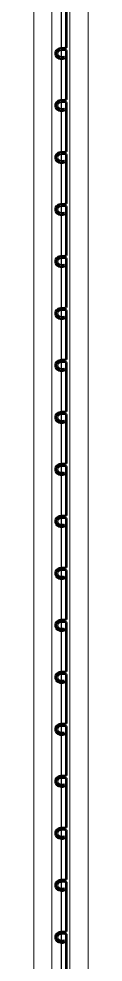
# Model space of a CAD drawing. Header units: millimetres. Extents: x 4754612 to 5801174, y 2368242 to 2777223.
# Drawn here: x 5508701 to 5508776, y 2421850 to 2423145 of the extents above; entities that cross this region are included whole.
import ezdxf

# ---------------------------------------------------------------- set-up
doc = ezdxf.new("R2010")
doc.units = ezdxf.units.MM
doc.header["$LTSCALE"] = 1000
doc.linetypes.add('CEN', pattern=[6.2, 6, -0.1, 0, -0.1])
for name, color, linetype in [('253', 253, 'Continuous'), ('A-중심선', 10, 'CEN'), ('DOOR', 4, 'Continuous'), ('HAT', 252, 'Continuous')]:
    doc.layers.add(name, color=color, linetype=linetype)

# ---------------------------------------------------------------- blocks, each defined once
blk = doc.blocks.new('방화셔터 기본')
at = {"layer": '253', "lineweight": 18}
for points in [[(5541961.1, 8097757.4), (5541961.1, 8101847.9), (5541936.1, 8101901.9), (5541936.1, 8097757.4)], [(5541986.1, 8097757.4), (5541986.1, 8101847.9), (5542011.1, 8101901.9), (5542011.1, 8097757.4)]]:
    blk.add_lwpolyline(points, dxfattribs=at)
at = {"layer": '253', "color": 4}
for points in [[(5541965.3, 8099914), (5541965.3, 8099849, 0.414214), (5541967.8, 8099846.4), (5541972.6, 8099846.4, -0.091225), (5541975.5, 8099845.9, -0.095179), (5541977.9, 8099844.5, -0.101362), (5541979.6, 8099842.3, -0.106214), (5541980.2, 8099839.7, -0.106214), (5541979.6, 8099837.1, -0.101362), (5541978.1, 8099834.8, -0.095179), (5541975.7, 8099833.3, -0.091225), (5541972.8, 8099832.7, -0.091225), (5541969.9, 8099833.2, -0.068447), (5541968.2, 8099834.1), (5541967.1, 8099832.9, 0.071895), (5541969.4, 8099831.7, 0.091225), (5541972.9, 8099831.1, 0.091225), (5541976.3, 8099831.8, 0.095179), (5541979.2, 8099833.7, 0.101362), (5541981.1, 8099836.5, 0.106214), (5541981.7, 8099839.7, 0.106214), (5541981, 8099842.9, 0.101362), (5541978.9, 8099845.7, 0.095179), (5541976, 8099847.4, 0.091225), (5541972.6, 8099848), (5541968.4, 8099848, -0.414214), (5541966.8, 8099849.5), (5541966.8, 8099913.5, -0.414214)], [(5541966.8, 8098564.5), (5541966.8, 8098628.4, -0.414214), (5541968.4, 8098630), (5541972.5, 8098630, -0.07833), (5541974.9, 8098629.6, -0.087736), (5541976.7, 8098628.6, -0.105426), (5541977.8, 8098627.2, -0.122587), (5541978.2, 8098625.9, -0.122587), (5541977.8, 8098624.5, -0.105426), (5541976.7, 8098623.1, -0.087736), (5541974.9, 8098622.2, -0.07833), (5541972.5, 8098621.8, -0.07833), (5541970.2, 8098622.2, -0.009524), (5541969.9, 8098622.3), (5541969.1, 8098620.9, 0.019148), (5541969.7, 8098620.7, 0.07833), (5541972.5, 8098620.2, 0.07833), (5541975.4, 8098620.7, 0.087736), (5541977.6, 8098621.9, 0.105426), (5541979.2, 8098623.8, 0.122587), (5541979.8, 8098625.9, 0.122587), (5541979.2, 8098628, 0.105426), (5541977.6, 8098629.9, 0.087736), (5541975.4, 8098631.1, 0.07833), (5541972.5, 8098631.6), (5541967.8, 8098631.6, 0.414214), (5541965.3, 8098629), (5541965.3, 8098563.9, 0.414214)]]:
    blk.add_lwpolyline(points, format="xyb", dxfattribs=at)
for points in [[(5541976.3, 8099760.4, 0.095179), (5541979.2, 8099762.3, 0.101362), (5541981.1, 8099765.1, 0.106214), (5541981.7, 8099768.3, 0.106214), (5541981, 8099771.5, 0.101362), (5541978.9, 8099774.3, 0.095179), (5541976, 8099776, 0.091225), (5541972.6, 8099776.6), (5541968.4, 8099776.6, -0.414214), (5541966.8, 8099778.2), (5541966.8, 8099842.1, -0.414214), (5541968.4, 8099843.6), (5541972.5, 8099843.6, -0.07833), (5541974.9, 8099843.3, -0.087736), (5541976.7, 8099842.3, -0.105426), (5541977.8, 8099840.9, -0.122587), (5541978.2, 8099839.6, -0.122587), (5541977.8, 8099838.2, -0.105426), (5541976.7, 8099836.8, -0.087736), (5541974.9, 8099835.9, -0.07833), (5541972.5, 8099835.5, -0.07833), (5541970.2, 8099835.9, -0.009524), (5541969.9, 8099835.9), (5541969.1, 8099834.5, 0.019148), (5541969.7, 8099834.4, 0.07833), (5541972.5, 8099833.9, 0.07833), (5541975.4, 8099834.4, 0.087736), (5541977.6, 8099835.6, 0.105426), (5541979.2, 8099837.5, 0.122587), (5541979.8, 8099839.6, 0.122587), (5541979.2, 8099841.7, 0.105426), (5541977.6, 8099843.6, 0.087736), (5541975.4, 8099844.8, 0.07833), (5541972.5, 8099845.2), (5541967.8, 8099845.2, 0.414214), (5541965.3, 8099842.7), (5541965.3, 8099777.6, 0.414214), (5541967.8, 8099775), (5541972.6, 8099775, -0.091225), (5541975.5, 8099774.5, -0.095179), (5541977.9, 8099773.1, -0.101362), (5541979.6, 8099770.9, -0.106214), (5541980.2, 8099768.3, -0.106214), (5541979.6, 8099765.7, -0.101362), (5541978.1, 8099763.4, -0.095179), (5541975.7, 8099761.9, -0.091225), (5541972.8, 8099761.3, -0.091225), (5541969.9, 8099761.8, -0.068447), (5541968.2, 8099762.7), (5541967.1, 8099761.5, 0.071895), (5541969.4, 8099760.3, 0.091225), (5541972.9, 8099759.7, 0.091225)], [(5541976.3, 8099689, 0.095179), (5541979.2, 8099690.9, 0.101362), (5541981.1, 8099693.7, 0.106214), (5541981.7, 8099696.9, 0.106214), (5541981, 8099700.1, 0.101362), (5541978.9, 8099702.9, 0.095179), (5541976, 8099704.6, 0.091225), (5541972.6, 8099705.2), (5541968.4, 8099705.2, -0.414214), (5541966.8, 8099706.8), (5541966.8, 8099770.7, -0.414214), (5541968.4, 8099772.2), (5541972.5, 8099772.2, -0.07833), (5541974.9, 8099771.9, -0.087736), (5541976.7, 8099770.9, -0.105426), (5541977.8, 8099769.5, -0.122587), (5541978.2, 8099768.2, -0.122587), (5541977.8, 8099766.8, -0.105426), (5541976.7, 8099765.4, -0.087736), (5541974.9, 8099764.5, -0.07833), (5541972.5, 8099764.1, -0.07833), (5541970.2, 8099764.5, -0.009524), (5541969.9, 8099764.5), (5541969.1, 8099763.2, 0.019148), (5541969.7, 8099763, 0.07833), (5541972.5, 8099762.5, 0.07833), (5541975.4, 8099763, 0.087736), (5541977.6, 8099764.2, 0.105426), (5541979.2, 8099766.1, 0.122587), (5541979.8, 8099768.2, 0.122587), (5541979.2, 8099770.3, 0.105426), (5541977.6, 8099772.2, 0.087736), (5541975.4, 8099773.4, 0.07833), (5541972.5, 8099773.8), (5541967.8, 8099773.8, 0.414214), (5541965.3, 8099771.3), (5541965.3, 8099706.2, 0.414214), (5541967.8, 8099703.6), (5541972.6, 8099703.6, -0.091225), (5541975.5, 8099703.1, -0.095179), (5541977.9, 8099701.7, -0.101362), (5541979.6, 8099699.5, -0.106214), (5541980.2, 8099696.9, -0.106214), (5541979.6, 8099694.3, -0.101362), (5541978.1, 8099692, -0.095179), (5541975.7, 8099690.5, -0.091225), (5541972.8, 8099689.9, -0.091225), (5541969.9, 8099690.4, -0.068447), (5541968.2, 8099691.3), (5541967.1, 8099690.1, 0.071895), (5541969.4, 8099688.9, 0.091225), (5541972.9, 8099688.3, 0.091225)], [(5541976.3, 8099617.6, 0.095179), (5541979.2, 8099619.5, 0.101362), (5541981.1, 8099622.3, 0.106214), (5541981.7, 8099625.5, 0.106214), (5541981, 8099628.8, 0.101362), (5541978.9, 8099631.5, 0.095179), (5541976, 8099633.2, 0.091225), (5541972.6, 8099633.8), (5541968.4, 8099633.8, -0.414214), (5541966.8, 8099635.4), (5541966.8, 8099699.3, -0.414214), (5541968.4, 8099700.9), (5541972.5, 8099700.9, -0.07833), (5541974.9, 8099700.5, -0.087736), (5541976.7, 8099699.5, -0.105426), (5541977.8, 8099698.1, -0.122587), (5541978.2, 8099696.8, -0.122587), (5541977.8, 8099695.4, -0.105426), (5541976.7, 8099694, -0.087736), (5541974.9, 8099693.1, -0.07833), (5541972.5, 8099692.7, -0.07833), (5541970.2, 8099693.1, -0.009524), (5541969.9, 8099693.1), (5541969.1, 8099691.8, 0.019148), (5541969.7, 8099691.6, 0.07833), (5541972.5, 8099691.1, 0.07833), (5541975.4, 8099691.6, 0.087736), (5541977.6, 8099692.8, 0.105426), (5541979.2, 8099694.7, 0.122587), (5541979.8, 8099696.8, 0.122587), (5541979.2, 8099698.9, 0.105426), (5541977.6, 8099700.8, 0.087736), (5541975.4, 8099702, 0.07833), (5541972.5, 8099702.4), (5541967.8, 8099702.4, 0.414214), (5541965.3, 8099699.9), (5541965.3, 8099634.8, 0.414214), (5541967.8, 8099632.2), (5541972.6, 8099632.2, -0.091225), (5541975.5, 8099631.7, -0.095179), (5541977.9, 8099630.3, -0.101362), (5541979.6, 8099628.1, -0.106214), (5541980.2, 8099625.5, -0.106214), (5541979.6, 8099622.9, -0.101362), (5541978.1, 8099620.6, -0.095179), (5541975.7, 8099619.1, -0.091225), (5541972.8, 8099618.5, -0.091225), (5541969.9, 8099619, -0.068447), (5541968.2, 8099619.9), (5541967.1, 8099618.7, 0.071895), (5541969.4, 8099617.5, 0.091225), (5541972.9, 8099616.9, 0.091225)], [(5541976.3, 8099546.2, 0.095179), (5541979.2, 8099548.1, 0.101362), (5541981.1, 8099550.9, 0.106214), (5541981.7, 8099554.1, 0.106214), (5541981, 8099557.4, 0.101362), (5541978.9, 8099560.1, 0.095179), (5541976, 8099561.8, 0.091225), (5541972.6, 8099562.4), (5541968.4, 8099562.4, -0.414214), (5541966.8, 8099564), (5541966.8, 8099627.9, -0.414214), (5541968.4, 8099629.5), (5541972.5, 8099629.5, -0.07833), (5541974.9, 8099629.1, -0.087736), (5541976.7, 8099628.1, -0.105426), (5541977.8, 8099626.7, -0.122587), (5541978.2, 8099625.4, -0.122587), (5541977.8, 8099624, -0.105426), (5541976.7, 8099622.6, -0.087736), (5541974.9, 8099621.7, -0.07833), (5541972.5, 8099621.3, -0.07833), (5541970.2, 8099621.7, -0.009524), (5541969.9, 8099621.8), (5541969.1, 8099620.4, 0.019148), (5541969.7, 8099620.2, 0.07833), (5541972.5, 8099619.7, 0.07833), (5541975.4, 8099620.2, 0.087736), (5541977.6, 8099621.4, 0.105426), (5541979.2, 8099623.3, 0.122587), (5541979.8, 8099625.4, 0.122587), (5541979.2, 8099627.5, 0.105426), (5541977.6, 8099629.4, 0.087736), (5541975.4, 8099630.6, 0.07833), (5541972.5, 8099631), (5541967.8, 8099631, 0.414214), (5541965.3, 8099628.5), (5541965.3, 8099563.4, 0.414214), (5541967.8, 8099560.8), (5541972.6, 8099560.8, -0.091225), (5541975.5, 8099560.3, -0.095179), (5541977.9, 8099558.9, -0.101362), (5541979.6, 8099556.7, -0.106214), (5541980.2, 8099554.1, -0.106214), (5541979.6, 8099551.5, -0.101362), (5541978.1, 8099549.2, -0.095179), (5541975.7, 8099547.7, -0.091225), (5541972.8, 8099547.1, -0.091225), (5541969.9, 8099547.6, -0.068447), (5541968.2, 8099548.5), (5541967.1, 8099547.3, 0.071895), (5541969.4, 8099546.1, 0.091225), (5541972.9, 8099545.5, 0.091225)], [(5541976.3, 8099474.8, 0.095179), (5541979.2, 8099476.7, 0.101362), (5541981.1, 8099479.5, 0.106214), (5541981.7, 8099482.7, 0.106214), (5541981, 8099486, 0.101362), (5541978.9, 8099488.7, 0.095179), (5541976, 8099490.4, 0.091225), (5541972.6, 8099491), (5541968.4, 8099491, -0.414214), (5541966.8, 8099492.6), (5541966.8, 8099556.5, -0.414214), (5541968.4, 8099558.1), (5541972.5, 8099558.1, -0.07833), (5541974.9, 8099557.7, -0.087736), (5541976.7, 8099556.7, -0.105426), (5541977.8, 8099555.3, -0.122587), (5541978.2, 8099554, -0.122587), (5541977.8, 8099552.6, -0.105426), (5541976.7, 8099551.2, -0.087736), (5541974.9, 8099550.3, -0.07833), (5541972.5, 8099549.9, -0.07833), (5541970.2, 8099550.3, -0.009524), (5541969.9, 8099550.4), (5541969.1, 8099549, 0.019148), (5541969.7, 8099548.8, 0.07833), (5541972.5, 8099548.3, 0.07833), (5541975.4, 8099548.8, 0.087736), (5541977.6, 8099550, 0.105426), (5541979.2, 8099551.9, 0.122587), (5541979.8, 8099554, 0.122587), (5541979.2, 8099556.1, 0.105426), (5541977.6, 8099558, 0.087736), (5541975.4, 8099559.2, 0.07833), (5541972.5, 8099559.7), (5541967.8, 8099559.7, 0.414214), (5541965.3, 8099557.1), (5541965.3, 8099492, 0.414214), (5541967.8, 8099489.4), (5541972.6, 8099489.4, -0.091225), (5541975.5, 8099488.9, -0.095179), (5541977.9, 8099487.5, -0.101362), (5541979.6, 8099485.3, -0.106214), (5541980.2, 8099482.7, -0.106214), (5541979.6, 8099480.1, -0.101362), (5541978.1, 8099477.8, -0.095179), (5541975.7, 8099476.3, -0.091225), (5541972.8, 8099475.7, -0.091225), (5541969.9, 8099476.2, -0.068447), (5541968.2, 8099477.2), (5541967.1, 8099475.9, 0.071895), (5541969.4, 8099474.7, 0.091225), (5541972.9, 8099474.2, 0.091225)], [(5541976.3, 8099403.5, 0.095179), (5541979.2, 8099405.3, 0.101362), (5541981.1, 8099408.1, 0.106214), (5541981.7, 8099411.4, 0.106214), (5541981, 8099414.6, 0.101362), (5541978.9, 8099417.3, 0.095179), (5541976, 8099419, 0.091225), (5541972.6, 8099419.6), (5541968.4, 8099419.6, -0.414214), (5541966.8, 8099421.2), (5541966.8, 8099485.1, -0.414214), (5541968.4, 8099486.7), (5541972.5, 8099486.7, -0.07833), (5541974.9, 8099486.3, -0.087736), (5541976.7, 8099485.4, -0.105426), (5541977.8, 8099483.9, -0.122587), (5541978.2, 8099482.6, -0.122587), (5541977.8, 8099481.3, -0.105426), (5541976.7, 8099479.8, -0.087736), (5541974.9, 8099478.9, -0.07833), (5541972.5, 8099478.5, -0.07833), (5541970.2, 8099478.9, -0.009524), (5541969.9, 8099479), (5541969.1, 8099477.6, 0.019148), (5541969.7, 8099477.4, 0.07833), (5541972.5, 8099476.9, 0.07833), (5541975.4, 8099477.4, 0.087736), (5541977.6, 8099478.6, 0.105426), (5541979.2, 8099480.5, 0.122587), (5541979.8, 8099482.6, 0.122587), (5541979.2, 8099484.7, 0.105426), (5541977.6, 8099486.6, 0.087736), (5541975.4, 8099487.8, 0.07833), (5541972.5, 8099488.3), (5541967.8, 8099488.3, 0.414214), (5541965.3, 8099485.7), (5541965.3, 8099420.6, 0.414214), (5541967.8, 8099418), (5541972.6, 8099418, -0.091225), (5541975.5, 8099417.6, -0.095179), (5541977.9, 8099416.1, -0.101362), (5541979.6, 8099413.9, -0.106214), (5541980.2, 8099411.3, -0.106214), (5541979.6, 8099408.7, -0.101362), (5541978.1, 8099406.4, -0.095179), (5541975.7, 8099404.9, -0.091225), (5541972.8, 8099404.3, -0.091225), (5541969.9, 8099404.8, -0.068447), (5541968.2, 8099405.8), (5541967.1, 8099404.5, 0.071895), (5541969.4, 8099403.3, 0.091225), (5541972.9, 8099402.8, 0.091225)], [(5541976.3, 8099332.1, 0.095179), (5541979.2, 8099333.9, 0.101362), (5541981.1, 8099336.7, 0.106214), (5541981.7, 8099340, 0.106214), (5541981, 8099343.2, 0.101362), (5541978.9, 8099345.9, 0.095179), (5541976, 8099347.7, 0.091225), (5541972.6, 8099348.2), (5541968.4, 8099348.2, -0.414214), (5541966.8, 8099349.8), (5541966.8, 8099413.7, -0.414214), (5541968.4, 8099415.3), (5541972.5, 8099415.3, -0.07833), (5541974.9, 8099414.9, -0.087736), (5541976.7, 8099414, -0.105426), (5541977.8, 8099412.6, -0.122587), (5541978.2, 8099411.2, -0.122587), (5541977.8, 8099409.9, -0.105426), (5541976.7, 8099408.5, -0.087736), (5541974.9, 8099407.5, -0.07833), (5541972.5, 8099407.1, -0.07833), (5541970.2, 8099407.5, -0.009524), (5541969.9, 8099407.6), (5541969.1, 8099406.2, 0.019148), (5541969.7, 8099406, 0.07833), (5541972.5, 8099405.5, 0.07833), (5541975.4, 8099406, 0.087736), (5541977.6, 8099407.2, 0.105426), (5541979.2, 8099409.1, 0.122587), (5541979.8, 8099411.2, 0.122587), (5541979.2, 8099413.3, 0.105426), (5541977.6, 8099415.2, 0.087736), (5541975.4, 8099416.4, 0.07833), (5541972.5, 8099416.9), (5541967.8, 8099416.9, 0.414214), (5541965.3, 8099414.3), (5541965.3, 8099349.2, 0.414214), (5541967.8, 8099346.6), (5541972.6, 8099346.6, -0.091225), (5541975.5, 8099346.2, -0.095179), (5541977.9, 8099344.7, -0.101362), (5541979.6, 8099342.5, -0.106214), (5541980.2, 8099339.9, -0.106214), (5541979.6, 8099337.3, -0.101362), (5541978.1, 8099335, -0.095179), (5541975.7, 8099333.5, -0.091225), (5541972.8, 8099332.9, -0.091225), (5541969.9, 8099333.4, -0.068447), (5541968.2, 8099334.4), (5541967.1, 8099333.2, 0.071895), (5541969.4, 8099331.9, 0.091225), (5541972.9, 8099331.4, 0.091225)], [(5541976.3, 8099260.7, 0.095179), (5541979.2, 8099262.5, 0.101362), (5541981.1, 8099265.3, 0.106214), (5541981.7, 8099268.6, 0.106214), (5541981, 8099271.8, 0.101362), (5541978.9, 8099274.5, 0.095179), (5541976, 8099276.3, 0.091225), (5541972.6, 8099276.8), (5541968.4, 8099276.8, -0.414214), (5541966.8, 8099278.4), (5541966.8, 8099342.3, -0.414214), (5541968.4, 8099343.9), (5541972.5, 8099343.9, -0.07833), (5541974.9, 8099343.5, -0.087736), (5541976.7, 8099342.6, -0.105426), (5541977.8, 8099341.2, -0.122587), (5541978.2, 8099339.8, -0.122587), (5541977.8, 8099338.5, -0.105426), (5541976.7, 8099337.1, -0.087736), (5541974.9, 8099336.1, -0.07833), (5541972.5, 8099335.7, -0.07833), (5541970.2, 8099336.1, -0.009524), (5541969.9, 8099336.2), (5541969.1, 8099334.8, 0.019148), (5541969.7, 8099334.6, 0.07833), (5541972.5, 8099334.2, 0.07833), (5541975.4, 8099334.6, 0.087736), (5541977.6, 8099335.8, 0.105426), (5541979.2, 8099337.7, 0.122587), (5541979.8, 8099339.8, 0.122587), (5541979.2, 8099341.9, 0.105426), (5541977.6, 8099343.8, 0.087736), (5541975.4, 8099345, 0.07833), (5541972.5, 8099345.5), (5541967.8, 8099345.5, 0.414214), (5541965.3, 8099342.9), (5541965.3, 8099277.8, 0.414214), (5541967.8, 8099275.2), (5541972.6, 8099275.2, -0.091225), (5541975.5, 8099274.8, -0.095179), (5541977.9, 8099273.3, -0.101362), (5541979.6, 8099271.1, -0.106214), (5541980.2, 8099268.5, -0.106214), (5541979.6, 8099265.9, -0.101362), (5541978.1, 8099263.7, -0.095179), (5541975.7, 8099262.1, -0.091225), (5541972.8, 8099261.6, -0.091225), (5541969.9, 8099262, -0.068447), (5541968.2, 8099263), (5541967.1, 8099261.8, 0.071895), (5541969.4, 8099260.5, 0.091225), (5541972.9, 8099260, 0.091225)], [(5541976.3, 8099189.3, 0.095179), (5541979.2, 8099191.1, 0.101362), (5541981.1, 8099193.9, 0.106214), (5541981.7, 8099197.2, 0.106214), (5541981, 8099200.4, 0.101362), (5541978.9, 8099203.1, 0.095179), (5541976, 8099204.9, 0.091225), (5541972.6, 8099205.4), (5541968.4, 8099205.4, -0.414214), (5541966.8, 8099207), (5541966.8, 8099270.9, -0.414214), (5541968.4, 8099272.5), (5541972.5, 8099272.5, -0.07833), (5541974.9, 8099272.1, -0.087736), (5541976.7, 8099271.2, -0.105426), (5541977.8, 8099269.8, -0.122587), (5541978.2, 8099268.4, -0.122587), (5541977.8, 8099267.1, -0.105426), (5541976.7, 8099265.7, -0.087736), (5541974.9, 8099264.7, -0.07833), (5541972.5, 8099264.3, -0.07833), (5541970.2, 8099264.7, -0.009524), (5541969.9, 8099264.8), (5541969.1, 8099263.4, 0.019148), (5541969.7, 8099263.2, 0.07833), (5541972.5, 8099262.8, 0.07833), (5541975.4, 8099263.2, 0.087736), (5541977.6, 8099264.4, 0.105426), (5541979.2, 8099266.3, 0.122587), (5541979.8, 8099268.4, 0.122587), (5541979.2, 8099270.5, 0.105426), (5541977.6, 8099272.4, 0.087736), (5541975.4, 8099273.6, 0.07833), (5541972.5, 8099274.1), (5541967.8, 8099274.1, 0.414214), (5541965.3, 8099271.5), (5541965.3, 8099206.4, 0.414214), (5541967.8, 8099203.9), (5541972.6, 8099203.9, -0.091225), (5541975.5, 8099203.4, -0.095179), (5541977.9, 8099201.9, -0.101362), (5541979.6, 8099199.7, -0.106214), (5541980.2, 8099197.1, -0.106214), (5541979.6, 8099194.5, -0.101362), (5541978.1, 8099192.3, -0.095179), (5541975.7, 8099190.7, -0.091225), (5541972.8, 8099190.2, -0.091225), (5541969.9, 8099190.6, -0.068447), (5541968.2, 8099191.6), (5541967.1, 8099190.4, 0.071895), (5541969.4, 8099189.2, 0.091225), (5541972.9, 8099188.6, 0.091225)], [(5541976.3, 8099117.9, 0.095179), (5541979.2, 8099119.7, 0.101362), (5541981.1, 8099122.5, 0.106214), (5541981.7, 8099125.8, 0.106214), (5541981, 8099129, 0.101362), (5541978.9, 8099131.7, 0.095179), (5541976, 8099133.5, 0.091225), (5541972.6, 8099134), (5541968.4, 8099134, -0.414214), (5541966.8, 8099135.6), (5541966.8, 8099199.5, -0.414214), (5541968.4, 8099201.1), (5541972.5, 8099201.1, -0.07833), (5541974.9, 8099200.7, -0.087736), (5541976.7, 8099199.8, -0.105426), (5541977.8, 8099198.4, -0.122587), (5541978.2, 8099197, -0.122587), (5541977.8, 8099195.7, -0.105426), (5541976.7, 8099194.3, -0.087736), (5541974.9, 8099193.3, -0.07833), (5541972.5, 8099193, -0.07833), (5541970.2, 8099193.3, -0.009524), (5541969.9, 8099193.4), (5541969.1, 8099192, 0.019148), (5541969.7, 8099191.8, 0.07833), (5541972.5, 8099191.4, 0.07833), (5541975.4, 8099191.8, 0.087736), (5541977.6, 8099193, 0.105426), (5541979.2, 8099194.9, 0.122587), (5541979.8, 8099197, 0.122587), (5541979.2, 8099199.1, 0.105426), (5541977.6, 8099201, 0.087736), (5541975.4, 8099202.2, 0.07833), (5541972.5, 8099202.7), (5541967.8, 8099202.7, 0.414214), (5541965.3, 8099200.1), (5541965.3, 8099135, 0.414214), (5541967.8, 8099132.5), (5541972.6, 8099132.5, -0.091225), (5541975.5, 8099132, -0.095179), (5541977.9, 8099130.6, -0.101362), (5541979.6, 8099128.3, -0.106214), (5541980.2, 8099125.8, -0.106214), (5541979.6, 8099123.2, -0.101362), (5541978.1, 8099120.9, -0.095179), (5541975.7, 8099119.4, -0.091225), (5541972.8, 8099118.8, -0.091225), (5541969.9, 8099119.2, -0.068447), (5541968.2, 8099120.2), (5541967.1, 8099119, 0.071895), (5541969.4, 8099117.8, 0.091225), (5541972.9, 8099117.2, 0.091225)], [(5541976.3, 8099046.5, 0.095179), (5541979.2, 8099048.3, 0.101362), (5541981.1, 8099051.1, 0.106214), (5541981.7, 8099054.4, 0.106214), (5541981, 8099057.6, 0.101362), (5541978.9, 8099060.3, 0.095179), (5541976, 8099062.1, 0.091225), (5541972.6, 8099062.7), (5541968.4, 8099062.7, -0.414214), (5541966.8, 8099064.2), (5541966.8, 8099128.1, -0.414214), (5541968.4, 8099129.7), (5541972.5, 8099129.7, -0.07833), (5541974.9, 8099129.3, -0.087736), (5541976.7, 8099128.4, -0.105426), (5541977.8, 8099127, -0.122587), (5541978.2, 8099125.6, -0.122587), (5541977.8, 8099124.3, -0.105426), (5541976.7, 8099122.9, -0.087736), (5541974.9, 8099121.9, -0.07833), (5541972.5, 8099121.6, -0.07833), (5541970.2, 8099121.9, -0.009524), (5541969.9, 8099122), (5541969.1, 8099120.6, 0.019148), (5541969.7, 8099120.4, 0.07833), (5541972.5, 8099120, 0.07833), (5541975.4, 8099120.4, 0.087736), (5541977.6, 8099121.6, 0.105426), (5541979.2, 8099123.5, 0.122587), (5541979.8, 8099125.6, 0.122587), (5541979.2, 8099127.7, 0.105426), (5541977.6, 8099129.6, 0.087736), (5541975.4, 8099130.8, 0.07833), (5541972.5, 8099131.3), (5541967.8, 8099131.3, 0.414214), (5541965.3, 8099128.7), (5541965.3, 8099063.6, 0.414214), (5541967.8, 8099061.1), (5541972.6, 8099061.1, -0.091225), (5541975.5, 8099060.6, -0.095179), (5541977.9, 8099059.2, -0.101362), (5541979.6, 8099056.9, -0.106214), (5541980.2, 8099054.4, -0.106214), (5541979.6, 8099051.8, -0.101362), (5541978.1, 8099049.5, -0.095179), (5541975.7, 8099048, -0.091225), (5541972.8, 8099047.4, -0.091225), (5541969.9, 8099047.9, -0.068447), (5541968.2, 8099048.8), (5541967.1, 8099047.6, 0.071895), (5541969.4, 8099046.4, 0.091225), (5541972.9, 8099045.8, 0.091225)], [(5541976.3, 8098975.1, 0.095179), (5541979.2, 8098976.9, 0.101362), (5541981.1, 8098979.7, 0.106214), (5541981.7, 8098983, 0.106214), (5541981, 8098986.2, 0.101362), (5541978.9, 8098989, 0.095179), (5541976, 8098990.7, 0.091225), (5541972.6, 8098991.3), (5541968.4, 8098991.3, -0.414214), (5541966.8, 8098992.8), (5541966.8, 8099056.7, -0.414214), (5541968.4, 8099058.3), (5541972.5, 8099058.3, -0.07833), (5541974.9, 8099058, -0.087736), (5541976.7, 8099057, -0.105426), (5541977.8, 8099055.6, -0.122587), (5541978.2, 8099054.2, -0.122587), (5541977.8, 8099052.9, -0.105426), (5541976.7, 8099051.5, -0.087736), (5541974.9, 8099050.5, -0.07833), (5541972.5, 8099050.2, -0.07833), (5541970.2, 8099050.5, -0.009524), (5541969.9, 8099050.6), (5541969.1, 8099049.2, 0.019148), (5541969.7, 8099049, 0.07833), (5541972.5, 8099048.6, 0.07833), (5541975.4, 8099049, 0.087736), (5541977.6, 8099050.2, 0.105426), (5541979.2, 8099052.2, 0.122587), (5541979.8, 8099054.2, 0.122587), (5541979.2, 8099056.3, 0.105426), (5541977.6, 8099058.2, 0.087736), (5541975.4, 8099059.5, 0.07833), (5541972.5, 8099059.9), (5541967.8, 8099059.9, 0.414214), (5541965.3, 8099057.3), (5541965.3, 8098992.2, 0.414214), (5541967.8, 8098989.7), (5541972.6, 8098989.7, -0.091225), (5541975.5, 8098989.2, -0.095179), (5541977.9, 8098987.8, -0.101362), (5541979.6, 8098985.6, -0.106214), (5541980.2, 8098983, -0.106214), (5541979.6, 8098980.4, -0.101362), (5541978.1, 8098978.1, -0.095179), (5541975.7, 8098976.6, -0.091225), (5541972.8, 8098976, -0.091225), (5541969.9, 8098976.5, -0.068447), (5541968.2, 8098977.4), (5541967.1, 8098976.2, 0.071895), (5541969.4, 8098975, 0.091225), (5541972.9, 8098974.4, 0.091225)], [(5541976.3, 8098903.7, 0.095179), (5541979.2, 8098905.6, 0.101362), (5541981.1, 8098908.4, 0.106214), (5541981.7, 8098911.6, 0.106214), (5541981, 8098914.8, 0.101362), (5541978.9, 8098917.6, 0.095179), (5541976, 8098919.3, 0.091225), (5541972.6, 8098919.9), (5541968.4, 8098919.9, -0.414214), (5541966.8, 8098921.4), (5541966.8, 8098985.4, -0.414214), (5541968.4, 8098986.9), (5541972.5, 8098986.9, -0.07833), (5541974.9, 8098986.6, -0.087736), (5541976.7, 8098985.6, -0.105426), (5541977.8, 8098984.2, -0.122587), (5541978.2, 8098982.9, -0.122587), (5541977.8, 8098981.5, -0.105426), (5541976.7, 8098980.1, -0.087736), (5541974.9, 8098979.1, -0.07833), (5541972.5, 8098978.8, -0.07833), (5541970.2, 8098979.1, -0.009524), (5541969.9, 8098979.2), (5541969.1, 8098977.8, 0.019148), (5541969.7, 8098977.6, 0.07833), (5541972.5, 8098977.2, 0.07833), (5541975.4, 8098977.6, 0.087736), (5541977.6, 8098978.9, 0.105426), (5541979.2, 8098980.8, 0.122587), (5541979.8, 8098982.9, 0.122587), (5541979.2, 8098984.9, 0.105426), (5541977.6, 8098986.9, 0.087736), (5541975.4, 8098988.1, 0.07833), (5541972.5, 8098988.5), (5541967.8, 8098988.5, 0.414214), (5541965.3, 8098985.9), (5541965.3, 8098920.9, 0.414214), (5541967.8, 8098918.3), (5541972.6, 8098918.3, -0.091225), (5541975.5, 8098917.8, -0.095179), (5541977.9, 8098916.4, -0.101362), (5541979.6, 8098914.2, -0.106214), (5541980.2, 8098911.6, -0.106214), (5541979.6, 8098909, -0.101362), (5541978.1, 8098906.7, -0.095179), (5541975.7, 8098905.2, -0.091225), (5541972.8, 8098904.6, -0.091225), (5541969.9, 8098905.1, -0.068447), (5541968.2, 8098906), (5541967.1, 8098904.8, 0.071895), (5541969.4, 8098903.6, 0.091225), (5541972.9, 8098903, 0.091225)], [(5541976.3, 8098832.3, 0.095179), (5541979.2, 8098834.2, 0.101362), (5541981.1, 8098837, 0.106214), (5541981.7, 8098840.2, 0.106214), (5541981, 8098843.4, 0.101362), (5541978.9, 8098846.2, 0.095179), (5541976, 8098847.9, 0.091225), (5541972.6, 8098848.5), (5541968.4, 8098848.5, -0.414214), (5541966.8, 8098850.1), (5541966.8, 8098914, -0.414214), (5541968.4, 8098915.5), (5541972.5, 8098915.5, -0.07833), (5541974.9, 8098915.2, -0.087736), (5541976.7, 8098914.2, -0.105426), (5541977.8, 8098912.8, -0.122587), (5541978.2, 8098911.5, -0.122587), (5541977.8, 8098910.1, -0.105426), (5541976.7, 8098908.7, -0.087736), (5541974.9, 8098907.8, -0.07833), (5541972.5, 8098907.4, -0.07833), (5541970.2, 8098907.8, -0.009524), (5541969.9, 8098907.8), (5541969.1, 8098906.4, 0.019148), (5541969.7, 8098906.3, 0.07833), (5541972.5, 8098905.8, 0.07833), (5541975.4, 8098906.3, 0.087736), (5541977.6, 8098907.5, 0.105426), (5541979.2, 8098909.4, 0.122587), (5541979.8, 8098911.5, 0.122587), (5541979.2, 8098913.6, 0.105426), (5541977.6, 8098915.5, 0.087736), (5541975.4, 8098916.7, 0.07833), (5541972.5, 8098917.1), (5541967.8, 8098917.1, 0.414214), (5541965.3, 8098914.6), (5541965.3, 8098849.5, 0.414214), (5541967.8, 8098846.9), (5541972.6, 8098846.9, -0.091225), (5541975.5, 8098846.4, -0.095179), (5541977.9, 8098845, -0.101362), (5541979.6, 8098842.8, -0.106214), (5541980.2, 8098840.2, -0.106214), (5541979.6, 8098837.6, -0.101362), (5541978.1, 8098835.3, -0.095179), (5541975.7, 8098833.8, -0.091225), (5541972.8, 8098833.2, -0.091225), (5541969.9, 8098833.7, -0.068447), (5541968.2, 8098834.6), (5541967.1, 8098833.4, 0.071895), (5541969.4, 8098832.2, 0.091225), (5541972.9, 8098831.6, 0.091225)], [(5541976.3, 8098760.9, 0.095179), (5541979.2, 8098762.8, 0.101362), (5541981.1, 8098765.6, 0.106214), (5541981.7, 8098768.8, 0.106214), (5541981, 8098772.1, 0.101362), (5541978.9, 8098774.8, 0.095179), (5541976, 8098776.5, 0.091225), (5541972.6, 8098777.1), (5541968.4, 8098777.1, -0.414214), (5541966.8, 8098778.7), (5541966.8, 8098842.6, -0.414214), (5541968.4, 8098844.1), (5541972.5, 8098844.1, -0.07833), (5541974.9, 8098843.8, -0.087736), (5541976.7, 8098842.8, -0.105426), (5541977.8, 8098841.4, -0.122587), (5541978.2, 8098840.1, -0.122587), (5541977.8, 8098838.7, -0.105426), (5541976.7, 8098837.3, -0.087736), (5541974.9, 8098836.4, -0.07833), (5541972.5, 8098836, -0.07833), (5541970.2, 8098836.4, -0.009524), (5541969.9, 8098836.4), (5541969.1, 8098835.1, 0.019148), (5541969.7, 8098834.9, 0.07833), (5541972.5, 8098834.4, 0.07833), (5541975.4, 8098834.9, 0.087736), (5541977.6, 8098836.1, 0.105426), (5541979.2, 8098838, 0.122587), (5541979.8, 8098840.1, 0.122587), (5541979.2, 8098842.2, 0.105426), (5541977.6, 8098844.1, 0.087736), (5541975.4, 8098845.3, 0.07833), (5541972.5, 8098845.7), (5541967.8, 8098845.7, 0.414214), (5541965.3, 8098843.2), (5541965.3, 8098778.1, 0.414214), (5541967.8, 8098775.5), (5541972.6, 8098775.5, -0.091225), (5541975.5, 8098775, -0.095179), (5541977.9, 8098773.6, -0.101362), (5541979.6, 8098771.4, -0.106214), (5541980.2, 8098768.8, -0.106214), (5541979.6, 8098766.2, -0.101362), (5541978.1, 8098763.9, -0.095179), (5541975.7, 8098762.4, -0.091225), (5541972.8, 8098761.8, -0.091225), (5541969.9, 8098762.3, -0.068447), (5541968.2, 8098763.2), (5541967.1, 8098762, 0.071895), (5541969.4, 8098760.8, 0.091225), (5541972.9, 8098760.2, 0.091225)], [(5541976.3, 8098689.5, 0.095179), (5541979.2, 8098691.4, 0.101362), (5541981.1, 8098694.2, 0.106214), (5541981.7, 8098697.4, 0.106214), (5541981, 8098700.7, 0.101362), (5541978.9, 8098703.4, 0.095179), (5541976, 8098705.1, 0.091225), (5541972.6, 8098705.7), (5541968.4, 8098705.7, -0.414214), (5541966.8, 8098707.3), (5541966.8, 8098771.2, -0.414214), (5541968.4, 8098772.8), (5541972.5, 8098772.8, -0.07833), (5541974.9, 8098772.4, -0.087736), (5541976.7, 8098771.4, -0.105426), (5541977.8, 8098770, -0.122587), (5541978.2, 8098768.7, -0.122587), (5541977.8, 8098767.3, -0.105426), (5541976.7, 8098765.9, -0.087736), (5541974.9, 8098765, -0.07833), (5541972.5, 8098764.6, -0.07833), (5541970.2, 8098765, -0.009524), (5541969.9, 8098765), (5541969.1, 8098763.7, 0.019148), (5541969.7, 8098763.5, 0.07833), (5541972.5, 8098763, 0.07833), (5541975.4, 8098763.5, 0.087736), (5541977.6, 8098764.7, 0.105426), (5541979.2, 8098766.6, 0.122587), (5541979.8, 8098768.7, 0.122587), (5541979.2, 8098770.8, 0.105426), (5541977.6, 8098772.7, 0.087736), (5541975.4, 8098773.9, 0.07833), (5541972.5, 8098774.3), (5541967.8, 8098774.3, 0.414214), (5541965.3, 8098771.8), (5541965.3, 8098706.7, 0.414214), (5541967.8, 8098704.1), (5541972.6, 8098704.1, -0.091225), (5541975.5, 8098703.6, -0.095179), (5541977.9, 8098702.2, -0.101362), (5541979.6, 8098700, -0.106214), (5541980.2, 8098697.4, -0.106214), (5541979.6, 8098694.8, -0.101362), (5541978.1, 8098692.5, -0.095179), (5541975.7, 8098691, -0.091225), (5541972.8, 8098690.4, -0.091225), (5541969.9, 8098690.9, -0.068447), (5541968.2, 8098691.8), (5541967.1, 8098690.6, 0.071895), (5541969.4, 8098689.4, 0.091225), (5541972.9, 8098688.8, 0.091225)], [(5541976.3, 8098618.1, 0.095179), (5541979.2, 8098620, 0.101362), (5541981.1, 8098622.8, 0.106214), (5541981.7, 8098626, 0.106214), (5541981, 8098629.3, 0.101362), (5541978.9, 8098632, 0.095179), (5541976, 8098633.7, 0.091225), (5541972.6, 8098634.3), (5541968.4, 8098634.3, -0.414214), (5541966.8, 8098635.9), (5541966.8, 8098699.8, -0.414214), (5541968.4, 8098701.4), (5541972.5, 8098701.4, -0.07833), (5541974.9, 8098701, -0.087736), (5541976.7, 8098700, -0.105426), (5541977.8, 8098698.6, -0.122587), (5541978.2, 8098697.3, -0.122587), (5541977.8, 8098695.9, -0.105426), (5541976.7, 8098694.5, -0.087736), (5541974.9, 8098693.6, -0.07833), (5541972.5, 8098693.2, -0.07833), (5541970.2, 8098693.6, -0.009524), (5541969.9, 8098693.7), (5541969.1, 8098692.3, 0.019148), (5541969.7, 8098692.1, 0.07833), (5541972.5, 8098691.6, 0.07833), (5541975.4, 8098692.1, 0.087736), (5541977.6, 8098693.3, 0.105426), (5541979.2, 8098695.2, 0.122587), (5541979.8, 8098697.3, 0.122587), (5541979.2, 8098699.4, 0.105426), (5541977.6, 8098701.3, 0.087736), (5541975.4, 8098702.5, 0.07833), (5541972.5, 8098702.9), (5541967.8, 8098702.9, 0.414214), (5541965.3, 8098700.4), (5541965.3, 8098635.3, 0.414214), (5541967.8, 8098632.7), (5541972.6, 8098632.7, -0.091225), (5541975.5, 8098632.2, -0.095179), (5541977.9, 8098630.8, -0.101362), (5541979.6, 8098628.6, -0.106214), (5541980.2, 8098626, -0.106214), (5541979.6, 8098623.4, -0.101362), (5541978.1, 8098621.1, -0.095179), (5541975.7, 8098619.6, -0.091225), (5541972.8, 8098619, -0.091225), (5541969.9, 8098619.5, -0.068447), (5541968.2, 8098620.4), (5541967.1, 8098619.2, 0.071895), (5541969.4, 8098618, 0.091225), (5541972.9, 8098617.4, 0.091225)]]:
    blk.add_lwpolyline(points, format="xyb", close=True, dxfattribs=at)
blk = doc.blocks.new('A$C27682B79')
at = {"layer": 'HAT', "xscale": -1}
blk.add_blockref('방화셔터 기본', (5542000.3, -8097757.4), dxfattribs=at)

msp = doc.modelspace()

# ---------------------------------------------------------------- linework, layer by layer
at = {"layer": 'A-중심선', "ltscale": 5}
msp.add_line((5508738.509, 2478240.763), (5508738.509, 2392942.802), dxfattribs=at)

# ---------------------------------------------------------------- block references
at = {"layer": 'DOOR'}
msp.add_blockref('A$C27682B79', (5508711.723, 2421015.382), dxfattribs=at)

doc.saveas('drawing.dxf')
